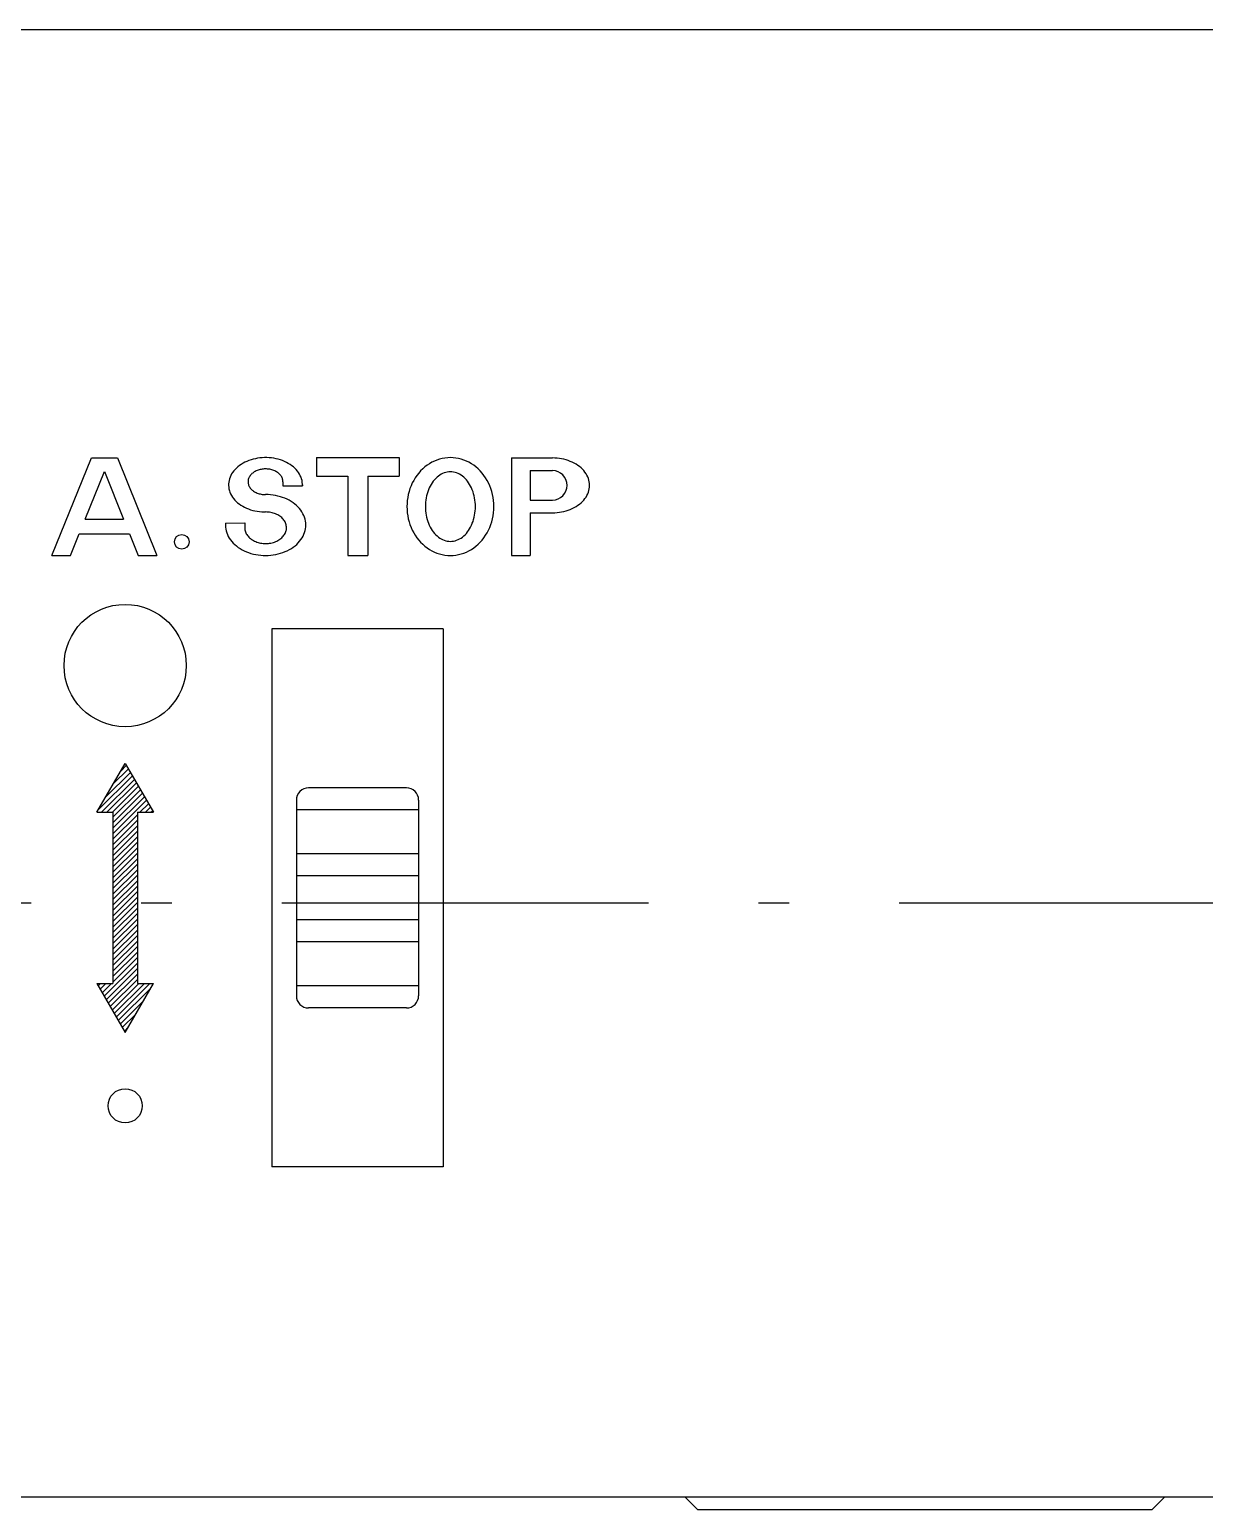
# Model space of a CAD drawing. Header units: millimetres. Extents: x -101 to 1189, y 101 to 982.
# Drawn here: x 986.1 to 1034.1, y 292.1 to 352.6 of the extents above; entities that cross this region are included whole.
import ezdxf

# ---------------------------------------------------------------- set-up
doc = ezdxf.new("R2010")
doc.units = ezdxf.units.MM
doc.linetypes.add('DASHDOT', pattern=[50.5, 30, -9, 2.5, -9])
doc.layers.add('1', color=7, linetype='Continuous')
doc.layers.add('3', color=214, linetype='Continuous')

msp = doc.modelspace()

# ---------------------------------------------------------------- linework, layer by layer
at = {"layer": '1', "color": 7, "linetype": 'Continuous'}
for p, q in [((790.724, 352.591), (1077.373, 352.591)), ((986.991, 331.091), (988.608, 335.09)), ((988.608, 335.09), (989.676, 335.09)), ((989.676, 335.09), (991.293, 331.091)), ((994.485, 334.608), (994.434, 334.549)), ((994.541, 334.664), (994.485, 334.608)), ((994.602, 334.718), (994.541, 334.664)), ((994.667, 334.768), (994.602, 334.718)), ((994.737, 334.816), (994.667, 334.768)), ((994.81, 334.86), (994.737, 334.816)), ((994.888, 334.901), (994.81, 334.86)), ((994.968, 334.938), (994.888, 334.901)), ((995.051, 334.972), (994.968, 334.938)), ((995.138, 335.001), (995.051, 334.972)), ((995.226, 335.027), (995.138, 335.001)), ((995.317, 335.048), (995.226, 335.027)), ((995.409, 335.065), (995.317, 335.048)), ((995.424, 334.579), (995.384, 334.563)), ((995.502, 335.078), (995.409, 335.065)), ((995.465, 334.592), (995.424, 334.579)), ((995.507, 334.603), (995.465, 334.592)), ((995.596, 335.087), (995.502, 335.078)), ((995.55, 334.613), (995.507, 334.603)), ((995.594, 334.62), (995.55, 334.613)), ((995.638, 334.625), (995.594, 334.62)), ((995.691, 335.091), (995.596, 335.087)), ((995.682, 334.628), (995.638, 334.625)), ((995.727, 334.63), (995.682, 334.628)), ((995.786, 335.091), (995.691, 335.091)), ((995.772, 334.629), (995.727, 334.63)), ((995.817, 334.626), (995.772, 334.629)), ((995.881, 335.086), (995.786, 335.091)), ((995.861, 334.621), (995.817, 334.626)), ((995.905, 334.614), (995.861, 334.621)), ((995.975, 335.077), (995.881, 335.086)), ((995.948, 334.605), (995.905, 334.614)), ((995.99, 334.594), (995.948, 334.605)), ((996.068, 335.064), (995.975, 335.077)), ((996.031, 334.581), (995.99, 334.594)), ((996.071, 334.566), (996.031, 334.581)), ((996.16, 335.046), (996.068, 335.064)), ((996.11, 334.549), (996.071, 334.566)), ((996.25, 335.024), (996.16, 335.046)), ((996.338, 334.998), (996.25, 335.024)), ((996.423, 334.969), (996.338, 334.998)), ((996.506, 334.935), (996.423, 334.969)), ((996.586, 334.897), (996.506, 334.935)), ((996.663, 334.856), (996.586, 334.897)), ((996.736, 334.811), (996.663, 334.856)), ((996.804, 334.763), (996.736, 334.811)), ((996.869, 334.712), (996.804, 334.763)), ((996.929, 334.658), (996.869, 334.712)), ((996.984, 334.602), (996.929, 334.658)), ((997.035, 334.543), (996.984, 334.602)), ((997.815, 335.091), (1001.193, 335.091)), ((997.815, 335.091), (997.815, 334.328)), ((1001.193, 335.091), (1001.193, 334.328)), ((1002.158, 334.632), (1002.074, 334.549)), ((1002.246, 334.709), (1002.158, 334.632)), ((1002.339, 334.78), (1002.246, 334.709)), ((1002.435, 334.844), (1002.339, 334.78)), ((1002.534, 334.901), (1002.435, 334.844)), ((1002.637, 334.951), (1002.534, 334.901)), ((1002.742, 334.993), (1002.637, 334.951)), ((1002.849, 335.028), (1002.742, 334.993)), ((1002.958, 335.056), (1002.849, 335.028)), ((1003.069, 335.076), (1002.958, 335.056)), ((1003.18, 335.087), (1003.069, 335.076)), ((1003.291, 335.091), (1003.18, 335.087)), ((1003.403, 335.087), (1003.291, 335.091)), ((1003.514, 335.076), (1003.403, 335.087)), ((1003.624, 335.056), (1003.514, 335.076)), ((1003.733, 335.028), (1003.624, 335.056)), ((1003.841, 334.993), (1003.733, 335.028)), ((1003.946, 334.951), (1003.841, 334.993)), ((1004.048, 334.901), (1003.946, 334.951)), ((1004.148, 334.844), (1004.048, 334.901)), ((1004.244, 334.78), (1004.148, 334.844)), ((1004.336, 334.709), (1004.244, 334.78)), ((1004.425, 334.632), (1004.336, 334.709)), ((1004.508, 334.549), (1004.425, 334.632)), ((1005.791, 335.078), (1007.465, 335.078)), ((1005.791, 335.078), (1005.791, 331.091)), ((1007.463, 335.078), (1007.461, 335.078)), ((1007.558, 335.076), (1007.463, 335.078)), ((1007.653, 335.07), (1007.558, 335.076)), ((1007.748, 335.059), (1007.653, 335.07)), ((1007.841, 335.043), (1007.748, 335.059)), ((1007.933, 335.024), (1007.841, 335.043)), ((1008.023, 335), (1007.933, 335.024)), ((1008.11, 334.972), (1008.023, 335)), ((1008.195, 334.94), (1008.11, 334.972)), ((1008.277, 334.904), (1008.195, 334.94)), ((1008.356, 334.865), (1008.277, 334.904)), ((1008.432, 334.821), (1008.356, 334.865)), ((1008.503, 334.775), (1008.432, 334.821)), ((1008.571, 334.725), (1008.503, 334.775)), ((1008.634, 334.672), (1008.571, 334.725)), ((1008.693, 334.617), (1008.634, 334.672)), ((1008.746, 334.559), (1008.693, 334.617)), ((988.357, 332.578), (989.142, 334.52)), ((989.142, 334.52), (989.928, 332.578)), ((994.22, 334.019), (994.219, 333.949)), ((994.226, 334.088), (994.22, 334.019)), ((994.239, 334.158), (994.226, 334.088)), ((994.257, 334.226), (994.239, 334.158)), ((994.281, 334.294), (994.257, 334.226)), ((994.311, 334.36), (994.281, 334.294)), ((994.346, 334.425), (994.311, 334.36)), ((994.387, 334.488), (994.346, 334.425)), ((994.434, 334.549), (994.387, 334.488)), ((995.017, 334.135), (995.016, 334.102)), ((995.016, 334.102), (995.017, 334.069)), ((995.021, 334.168), (995.017, 334.135)), ((995.017, 334.069), (995.021, 334.036)), ((995.028, 334.201), (995.021, 334.168)), ((995.021, 334.036), (995.029, 334.004)), ((995.038, 334.233), (995.028, 334.201)), ((995.029, 334.004), (995.039, 333.972)), ((995.05, 334.264), (995.038, 334.233)), ((995.039, 333.972), (995.051, 333.94)), ((995.065, 334.296), (995.05, 334.264)), ((995.083, 334.326), (995.065, 334.296)), ((995.103, 334.355), (995.083, 334.326)), ((995.126, 334.384), (995.103, 334.355)), ((995.151, 334.411), (995.126, 334.384)), ((995.178, 334.437), (995.151, 334.411)), ((995.208, 334.462), (995.178, 334.437)), ((995.239, 334.486), (995.208, 334.462)), ((995.273, 334.508), (995.239, 334.486)), ((995.308, 334.528), (995.273, 334.508)), ((995.345, 334.547), (995.308, 334.528)), ((995.384, 334.563), (995.345, 334.547)), ((996.147, 334.531), (996.11, 334.549)), ((996.183, 334.511), (996.147, 334.531)), ((996.216, 334.489), (996.183, 334.511)), ((996.248, 334.466), (996.216, 334.489)), ((996.278, 334.442), (996.248, 334.466)), ((996.305, 334.416), (996.278, 334.442)), ((996.331, 334.388), (996.305, 334.416)), ((996.354, 334.36), (996.331, 334.388)), ((996.374, 334.331), (996.354, 334.36)), ((996.392, 334.301), (996.374, 334.331)), ((996.407, 334.27), (996.392, 334.301)), ((996.42, 334.238), (996.407, 334.27)), ((996.43, 334.206), (996.42, 334.238)), ((996.437, 334.173), (996.43, 334.206)), ((996.441, 334.141), (996.437, 334.173)), ((996.443, 334.108), (996.441, 334.141)), ((996.443, 334.108), (996.444, 333.938)), ((997.08, 334.481), (997.035, 334.543)), ((997.12, 334.418), (997.08, 334.481)), ((997.154, 334.353), (997.12, 334.418)), ((997.183, 334.287), (997.154, 334.353)), ((997.206, 334.219), (997.183, 334.287)), ((997.224, 334.15), (997.206, 334.219)), ((997.235, 334.081), (997.224, 334.15)), ((997.24, 334.011), (997.235, 334.081)), ((997.24, 333.942), (997.24, 334.011)), ((997.241, 333.986), (997.241, 333.942)), ((997.815, 334.328), (999.091, 334.328)), ((999.091, 334.328), (999.091, 331.091)), ((999.917, 334.328), (999.917, 331.091)), ((999.917, 334.328), (1001.193, 334.328)), ((1001.733, 334.055), (1001.683, 333.943)), ((1001.79, 334.163), (1001.733, 334.055)), ((1001.853, 334.267), (1001.79, 334.163)), ((1001.922, 334.366), (1001.853, 334.267)), ((1001.995, 334.46), (1001.922, 334.366)), ((1002.074, 334.549), (1001.995, 334.46)), ((1002.504, 333.998), (1002.464, 333.927)), ((1002.546, 334.065), (1002.504, 333.998)), ((1002.592, 334.128), (1002.546, 334.065)), ((1002.64, 334.187), (1002.592, 334.128)), ((1002.69, 334.242), (1002.64, 334.187)), ((1002.744, 334.292), (1002.69, 334.242)), ((1002.799, 334.338), (1002.744, 334.292)), ((1002.856, 334.378), (1002.799, 334.338)), ((1002.915, 334.414), (1002.856, 334.378)), ((1002.975, 334.444), (1002.915, 334.414)), ((1003.037, 334.469), (1002.975, 334.444)), ((1003.1, 334.488), (1003.037, 334.469)), ((1003.163, 334.502), (1003.1, 334.488)), ((1003.227, 334.511), (1003.163, 334.502)), ((1003.291, 334.514), (1003.227, 334.511)), ((1003.356, 334.511), (1003.291, 334.514)), ((1003.419, 334.502), (1003.356, 334.511)), ((1003.483, 334.488), (1003.419, 334.502)), ((1003.546, 334.469), (1003.483, 334.488)), ((1003.607, 334.444), (1003.546, 334.469)), ((1003.668, 334.414), (1003.607, 334.444)), ((1003.727, 334.378), (1003.668, 334.414)), ((1003.784, 334.338), (1003.727, 334.378)), ((1003.839, 334.292), (1003.784, 334.338)), ((1003.892, 334.242), (1003.839, 334.292)), ((1003.943, 334.187), (1003.892, 334.242)), ((1003.991, 334.128), (1003.943, 334.187)), ((1004.037, 334.065), (1003.991, 334.128)), ((1004.079, 333.998), (1004.037, 334.065)), ((1004.118, 333.927), (1004.079, 333.998)), ((1004.587, 334.46), (1004.508, 334.549)), ((1004.661, 334.366), (1004.587, 334.46)), ((1004.73, 334.267), (1004.661, 334.366)), ((1004.792, 334.163), (1004.73, 334.267)), ((1004.849, 334.055), (1004.792, 334.163)), ((1004.9, 333.943), (1004.849, 334.055)), ((1006.559, 334.56), (1006.559, 333.357)), ((1006.559, 334.56), (1007.466, 334.56)), ((1008.795, 334.498), (1008.746, 334.559)), ((1008.838, 334.435), (1008.795, 334.498)), ((1008.876, 334.371), (1008.838, 334.435)), ((1008.909, 334.305), (1008.876, 334.371)), ((1008.935, 334.237), (1008.909, 334.305)), ((1008.956, 334.168), (1008.935, 334.237)), ((1008.971, 334.099), (1008.956, 334.168)), ((1008.98, 334.029), (1008.971, 334.099)), ((1008.983, 333.958), (1008.98, 334.029)), ((994.219, 333.949), (994.225, 333.879)), ((994.225, 333.879), (994.236, 333.81)), ((994.236, 333.81), (994.253, 333.741)), ((994.253, 333.741), (994.276, 333.674)), ((994.276, 333.674), (994.305, 333.607)), ((994.305, 333.607), (994.339, 333.542)), ((994.339, 333.542), (994.379, 333.479)), ((994.379, 333.479), (994.425, 333.418)), ((994.425, 333.418), (994.475, 333.359)), ((994.475, 333.359), (994.53, 333.302)), ((995.051, 333.94), (995.066, 333.909)), ((995.066, 333.909), (995.084, 333.879)), ((995.084, 333.879), (995.105, 333.85)), ((995.105, 333.85), (995.128, 333.821)), ((995.128, 333.821), (995.153, 333.794)), ((995.153, 333.794), (995.181, 333.768)), ((995.181, 333.768), (995.21, 333.744)), ((995.21, 333.744), (995.242, 333.721)), ((995.242, 333.721), (995.276, 333.699)), ((995.276, 333.699), (995.311, 333.679)), ((995.311, 333.679), (995.349, 333.66)), ((995.349, 333.66), (995.387, 333.644)), ((995.387, 333.644), (995.427, 333.629)), ((995.427, 333.629), (995.468, 333.616)), ((995.468, 333.616), (995.511, 333.605)), ((995.511, 333.605), (995.554, 333.596)), ((995.554, 333.596), (995.598, 333.589)), ((995.598, 333.589), (995.642, 333.584)), ((995.642, 333.584), (995.686, 333.581)), ((995.686, 333.581), (995.731, 333.58)), ((995.835, 333.578), (995.731, 333.58)), ((995.937, 333.571), (995.835, 333.578)), ((996.04, 333.559), (995.937, 333.571)), ((996.14, 333.543), (996.04, 333.559)), ((996.24, 333.521), (996.14, 333.543)), ((996.337, 333.495), (996.24, 333.521)), ((996.432, 333.464), (996.337, 333.495)), ((996.524, 333.429), (996.432, 333.464)), ((996.441, 333.938), (997.24, 333.942)), ((996.613, 333.39), (996.524, 333.429)), ((996.699, 333.346), (996.613, 333.39)), ((1001.545, 333.466), (1001.528, 333.342)), ((1001.569, 333.589), (1001.545, 333.466)), ((1001.601, 333.709), (1001.569, 333.589)), ((1001.638, 333.828), (1001.601, 333.709)), ((1001.683, 333.943), (1001.638, 333.828)), ((1002.287, 333.358), (1002.277, 333.27)), ((1002.301, 333.445), (1002.287, 333.358)), ((1002.319, 333.531), (1002.301, 333.445)), ((1002.341, 333.615), (1002.319, 333.531)), ((1002.366, 333.697), (1002.341, 333.615)), ((1002.396, 333.776), (1002.366, 333.697)), ((1002.428, 333.853), (1002.396, 333.776)), ((1002.464, 333.927), (1002.428, 333.853)), ((1004.154, 333.853), (1004.118, 333.927)), ((1004.187, 333.776), (1004.154, 333.853)), ((1004.216, 333.697), (1004.187, 333.776)), ((1004.242, 333.615), (1004.216, 333.697)), ((1004.264, 333.531), (1004.242, 333.615)), ((1004.281, 333.445), (1004.264, 333.531)), ((1004.295, 333.358), (1004.281, 333.445)), ((1004.306, 333.27), (1004.295, 333.358)), ((1004.944, 333.828), (1004.9, 333.943)), ((1004.982, 333.709), (1004.944, 333.828)), ((1005.013, 333.589), (1004.982, 333.709)), ((1005.038, 333.466), (1005.013, 333.589)), ((1005.055, 333.342), (1005.038, 333.466)), ((1006.559, 333.357), (1007.463, 333.357)), ((1008.693, 333.3), (1008.746, 333.358)), ((1008.746, 333.358), (1008.795, 333.419)), ((1008.795, 333.419), (1008.838, 333.482)), ((1008.838, 333.482), (1008.876, 333.546)), ((1008.876, 333.546), (1008.909, 333.612)), ((1008.909, 333.612), (1008.935, 333.68)), ((1008.935, 333.68), (1008.956, 333.749)), ((1008.956, 333.749), (1008.971, 333.818)), ((1008.971, 333.818), (1008.98, 333.888)), ((1008.98, 333.888), (1008.983, 333.958)), ((994.53, 333.302), (994.591, 333.248)), ((994.591, 333.248), (994.655, 333.197)), ((994.655, 333.197), (994.724, 333.149)), ((994.724, 333.149), (994.797, 333.104)), ((994.797, 333.104), (994.873, 333.063)), ((994.873, 333.063), (994.953, 333.026)), ((994.953, 333.026), (995.036, 332.992)), ((995.036, 332.992), (995.122, 332.962)), ((995.122, 332.962), (995.21, 332.936)), ((995.21, 332.936), (995.3, 332.914)), ((995.3, 332.914), (995.392, 332.897)), ((995.392, 332.897), (995.485, 332.883)), ((995.485, 332.883), (995.579, 332.874)), ((995.579, 332.874), (995.674, 332.87)), ((995.674, 332.87), (995.734, 332.869)), ((995.788, 332.868), (995.734, 332.869)), ((995.841, 332.864), (995.788, 332.868)), ((995.894, 332.858), (995.841, 332.864)), ((995.946, 332.85), (995.894, 332.858)), ((995.998, 332.839), (995.946, 332.85)), ((996.048, 332.825), (995.998, 332.839)), ((996.097, 332.809), (996.048, 332.825)), ((996.145, 332.791), (996.097, 332.809)), ((996.191, 332.77), (996.145, 332.791)), ((996.236, 332.748), (996.191, 332.77)), ((996.781, 333.299), (996.699, 333.346)), ((996.858, 333.247), (996.781, 333.299)), ((996.932, 333.192), (996.858, 333.247)), ((997, 333.134), (996.932, 333.192)), ((997.064, 333.072), (997, 333.134)), ((997.122, 333.008), (997.064, 333.072)), ((997.175, 332.941), (997.122, 333.008)), ((997.222, 332.871), (997.175, 332.941)), ((997.263, 332.8), (997.222, 332.871)), ((997.299, 332.726), (997.263, 332.8)), ((1001.517, 333.217), (1001.514, 333.091)), ((1001.514, 333.091), (1001.517, 332.966)), ((1001.528, 333.342), (1001.517, 333.217)), ((1001.517, 332.966), (1001.528, 332.841)), ((1001.528, 332.841), (1001.545, 332.717)), ((1002.271, 333.181), (1002.269, 333.091)), ((1002.269, 333.091), (1002.271, 333.002)), ((1002.277, 333.27), (1002.271, 333.181)), ((1002.271, 333.002), (1002.277, 332.913)), ((1002.277, 332.913), (1002.287, 332.825)), ((1002.287, 332.825), (1002.301, 332.738)), ((1004.281, 332.738), (1004.295, 332.825)), ((1004.295, 332.825), (1004.306, 332.913)), ((1004.312, 333.181), (1004.306, 333.27)), ((1004.306, 332.913), (1004.312, 333.002)), ((1004.314, 333.091), (1004.312, 333.181)), ((1004.312, 333.002), (1004.314, 333.091)), ((1005.038, 332.717), (1005.055, 332.841)), ((1005.066, 333.217), (1005.055, 333.342)), ((1005.055, 332.841), (1005.066, 332.966)), ((1005.069, 333.091), (1005.066, 333.217)), ((1005.066, 332.966), (1005.069, 333.091)), ((1006.559, 332.838), (1006.559, 331.091)), ((1006.559, 332.838), (1007.463, 332.838)), ((1007.463, 332.838), (1007.558, 332.841)), ((1007.558, 332.841), (1007.653, 332.847)), ((1007.653, 332.847), (1007.748, 332.858)), ((1007.748, 332.858), (1007.841, 332.874)), ((1007.841, 332.874), (1007.933, 332.893)), ((1007.933, 332.893), (1008.023, 332.917)), ((1008.023, 332.917), (1008.11, 332.945)), ((1008.11, 332.945), (1008.195, 332.977)), ((1008.195, 332.977), (1008.277, 333.013)), ((1008.277, 333.013), (1008.356, 333.052)), ((1008.356, 333.052), (1008.432, 333.096)), ((1008.432, 333.096), (1008.503, 333.142)), ((1008.503, 333.142), (1008.571, 333.192)), ((1008.571, 333.192), (1008.634, 333.245)), ((1008.634, 333.245), (1008.693, 333.3)), ((988.357, 332.578), (989.928, 332.578)), ((994.091, 332.418), (994.883, 332.421)), ((994.091, 332.418), (994.092, 332.329)), ((994.092, 332.329), (994.095, 332.251)), ((994.095, 332.251), (994.105, 332.173)), ((994.105, 332.173), (994.122, 332.096)), ((994.883, 332.421), (994.884, 332.221)), ((994.884, 332.221), (994.886, 332.18)), ((994.886, 332.18), (994.891, 332.14)), ((996.278, 332.723), (996.236, 332.748)), ((996.318, 332.696), (996.278, 332.723)), ((996.356, 332.668), (996.318, 332.696)), ((996.392, 332.638), (996.356, 332.668)), ((996.425, 332.606), (996.392, 332.638)), ((996.455, 332.572), (996.425, 332.606)), ((996.482, 332.538), (996.455, 332.572)), ((996.507, 332.502), (996.482, 332.538)), ((996.528, 332.464), (996.507, 332.502)), ((996.547, 332.426), (996.528, 332.464)), ((996.562, 332.388), (996.547, 332.426)), ((996.574, 332.348), (996.562, 332.388)), ((996.582, 332.308), (996.574, 332.348)), ((996.574, 332.106), (996.583, 332.146)), ((996.587, 332.268), (996.582, 332.308)), ((996.583, 332.146), (996.588, 332.187)), ((996.589, 332.227), (996.587, 332.268)), ((996.588, 332.187), (996.589, 332.227)), ((997.328, 332.651), (997.299, 332.726)), ((997.351, 332.575), (997.328, 332.651)), ((997.367, 332.498), (997.351, 332.575)), ((997.352, 332.109), (997.368, 332.186)), ((997.377, 332.42), (997.367, 332.498)), ((997.368, 332.186), (997.378, 332.264)), ((997.381, 332.342), (997.377, 332.42)), ((997.378, 332.264), (997.381, 332.342)), ((1001.545, 332.717), (1001.569, 332.594)), ((1001.569, 332.594), (1001.601, 332.473)), ((1001.601, 332.473), (1001.638, 332.355)), ((1001.638, 332.355), (1001.683, 332.24)), ((1001.683, 332.24), (1001.733, 332.128)), ((1002.301, 332.738), (1002.319, 332.652)), ((1002.319, 332.652), (1002.341, 332.568)), ((1002.341, 332.568), (1002.366, 332.486)), ((1002.366, 332.486), (1002.396, 332.406)), ((1002.396, 332.406), (1002.428, 332.329)), ((1002.428, 332.329), (1002.464, 332.255)), ((1002.464, 332.255), (1002.504, 332.185)), ((1002.504, 332.185), (1002.546, 332.118)), ((1004.037, 332.118), (1004.079, 332.185)), ((1004.079, 332.185), (1004.118, 332.255)), ((1004.118, 332.255), (1004.154, 332.329)), ((1004.154, 332.329), (1004.187, 332.406)), ((1004.187, 332.406), (1004.216, 332.486)), ((1004.216, 332.486), (1004.242, 332.568)), ((1004.242, 332.568), (1004.264, 332.652)), ((1004.264, 332.652), (1004.281, 332.738)), ((1004.849, 332.128), (1004.9, 332.24)), ((1004.9, 332.24), (1004.944, 332.355)), ((1004.944, 332.355), (1004.982, 332.473)), ((1004.982, 332.473), (1005.013, 332.594)), ((1005.013, 332.594), (1005.038, 332.717)), ((987.756, 331.091), (988.114, 331.978)), ((988.114, 331.978), (990.17, 331.978)), ((990.17, 331.978), (990.529, 331.091)), ((994.122, 332.096), (994.145, 332.02)), ((994.145, 332.02), (994.174, 331.945)), ((994.174, 331.945), (994.209, 331.872)), ((994.209, 331.872), (994.25, 331.8)), ((994.25, 331.8), (994.297, 331.731)), ((994.297, 331.731), (994.35, 331.664)), ((994.35, 331.664), (994.409, 331.599)), ((994.409, 331.599), (994.472, 331.538)), ((994.891, 332.14), (994.9, 332.1)), ((994.9, 332.1), (994.911, 332.06)), ((994.911, 332.06), (994.926, 332.021)), ((994.926, 332.021), (994.945, 331.983)), ((994.945, 331.983), (994.966, 331.946)), ((994.966, 331.946), (994.991, 331.91)), ((994.991, 331.91), (995.018, 331.875)), ((995.018, 331.875), (995.048, 331.842)), ((995.048, 331.842), (995.081, 331.81)), ((995.081, 331.81), (995.117, 331.78)), ((995.117, 331.78), (995.155, 331.751)), ((995.155, 331.751), (995.195, 331.725)), ((995.195, 331.725), (995.237, 331.7)), ((995.237, 331.7), (995.282, 331.677)), ((995.282, 331.677), (995.328, 331.657)), ((995.328, 331.657), (995.376, 331.639)), ((995.376, 331.639), (995.425, 331.623)), ((995.425, 331.623), (995.475, 331.609)), ((995.475, 331.609), (995.527, 331.598)), ((995.527, 331.598), (995.579, 331.59)), ((995.579, 331.59), (995.632, 331.583)), ((995.632, 331.583), (995.686, 331.58)), ((995.686, 331.58), (995.739, 331.579)), ((995.739, 331.579), (995.793, 331.58)), ((995.793, 331.58), (995.846, 331.584)), ((995.846, 331.584), (995.899, 331.591)), ((995.899, 331.591), (995.951, 331.6)), ((995.951, 331.6), (996.002, 331.611)), ((996.002, 331.611), (996.053, 331.625)), ((996.053, 331.625), (996.102, 331.642)), ((996.102, 331.642), (996.149, 331.66)), ((996.149, 331.66), (996.195, 331.681)), ((996.195, 331.681), (996.24, 331.704)), ((996.24, 331.704), (996.282, 331.729)), ((996.282, 331.729), (996.322, 331.756)), ((996.322, 331.756), (996.36, 331.785)), ((996.36, 331.785), (996.395, 331.815)), ((996.395, 331.815), (996.428, 331.847)), ((996.428, 331.847), (996.458, 331.881)), ((996.458, 331.881), (996.485, 331.916)), ((996.485, 331.916), (996.509, 331.952)), ((996.509, 331.952), (996.53, 331.989)), ((996.53, 331.989), (996.548, 332.028)), ((996.548, 332.028), (996.563, 332.067)), ((996.563, 332.067), (996.574, 332.106)), ((996.938, 331.489), (997.006, 331.547)), ((997.006, 331.547), (997.069, 331.609)), ((997.069, 331.609), (997.127, 331.674)), ((997.127, 331.674), (997.179, 331.742)), ((997.179, 331.742), (997.226, 331.812)), ((997.226, 331.812), (997.267, 331.884)), ((997.267, 331.884), (997.302, 331.957)), ((997.302, 331.957), (997.33, 332.032)), ((997.33, 332.032), (997.352, 332.109)), ((1001.733, 332.128), (1001.79, 332.02)), ((1001.79, 332.02), (1001.853, 331.916)), ((1001.853, 331.916), (1001.922, 331.816)), ((1001.922, 331.816), (1001.995, 331.722)), ((1001.995, 331.722), (1002.074, 331.633)), ((1002.074, 331.633), (1002.158, 331.55)), ((1002.158, 331.55), (1002.246, 331.473)), ((1002.546, 332.118), (1002.592, 332.055)), ((1002.592, 332.055), (1002.64, 331.995)), ((1002.64, 331.995), (1002.69, 331.941)), ((1002.69, 331.941), (1002.744, 331.89)), ((1002.744, 331.89), (1002.799, 331.845)), ((1002.799, 331.845), (1002.856, 331.804)), ((1002.856, 331.804), (1002.915, 331.769)), ((1002.915, 331.769), (1002.975, 331.739)), ((1002.975, 331.739), (1003.037, 331.714)), ((1003.037, 331.714), (1003.1, 331.694)), ((1003.1, 331.694), (1003.163, 331.68)), ((1003.163, 331.68), (1003.227, 331.672)), ((1003.227, 331.672), (1003.291, 331.669)), ((1003.291, 331.669), (1003.356, 331.672)), ((1003.356, 331.672), (1003.419, 331.68)), ((1003.419, 331.68), (1003.483, 331.694)), ((1003.483, 331.694), (1003.546, 331.714)), ((1003.546, 331.714), (1003.607, 331.739)), ((1003.607, 331.739), (1003.668, 331.769)), ((1003.668, 331.769), (1003.727, 331.804)), ((1003.727, 331.804), (1003.784, 331.845)), ((1003.784, 331.845), (1003.839, 331.89)), ((1003.839, 331.89), (1003.892, 331.941)), ((1003.892, 331.941), (1003.943, 331.995)), ((1003.943, 331.995), (1003.991, 332.055)), ((1003.991, 332.055), (1004.037, 332.118)), ((1004.336, 331.473), (1004.425, 331.55)), ((1004.425, 331.55), (1004.508, 331.633)), ((1004.508, 331.633), (1004.587, 331.722)), ((1004.587, 331.722), (1004.661, 331.816)), ((1004.661, 331.816), (1004.73, 331.916)), ((1004.73, 331.916), (1004.792, 332.02)), ((1004.792, 332.02), (1004.849, 332.128)), ((986.991, 331.091), (987.756, 331.091)), ((990.529, 331.091), (991.293, 331.091)), ((994.472, 331.538), (994.541, 331.479)), ((994.541, 331.479), (994.614, 331.424)), ((994.614, 331.424), (994.692, 331.373)), ((994.692, 331.373), (994.773, 331.325)), ((994.773, 331.325), (994.859, 331.282)), ((994.859, 331.282), (994.948, 331.242)), ((994.948, 331.242), (995.04, 331.207)), ((995.04, 331.207), (995.135, 331.176)), ((995.135, 331.176), (995.233, 331.15)), ((995.233, 331.15), (995.332, 331.129)), ((995.332, 331.129), (995.433, 331.112)), ((995.433, 331.112), (995.535, 331.1)), ((995.535, 331.1), (995.638, 331.093)), ((995.638, 331.093), (995.741, 331.091)), ((995.741, 331.091), (995.844, 331.094)), ((995.844, 331.094), (995.947, 331.102)), ((995.947, 331.102), (996.049, 331.115)), ((996.049, 331.115), (996.15, 331.132)), ((996.15, 331.132), (996.249, 331.154)), ((996.249, 331.154), (996.346, 331.181)), ((996.346, 331.181), (996.441, 331.212)), ((996.441, 331.212), (996.533, 331.248)), ((996.533, 331.248), (996.621, 331.288)), ((996.621, 331.288), (996.707, 331.333)), ((996.707, 331.333), (996.788, 331.381)), ((996.788, 331.381), (996.865, 331.433)), ((996.865, 331.433), (996.938, 331.489)), ((999.091, 331.091), (999.917, 331.091)), ((1002.246, 331.473), (1002.339, 331.403)), ((1002.339, 331.403), (1002.435, 331.339)), ((1002.435, 331.339), (1002.534, 331.282)), ((1002.534, 331.282), (1002.637, 331.232)), ((1002.637, 331.232), (1002.742, 331.189)), ((1002.742, 331.189), (1002.849, 331.154)), ((1002.849, 331.154), (1002.958, 331.127)), ((1002.958, 331.127), (1003.069, 331.107)), ((1003.069, 331.107), (1003.18, 331.095)), ((1003.18, 331.095), (1003.291, 331.091)), ((1003.291, 331.091), (1003.403, 331.095)), ((1003.403, 331.095), (1003.514, 331.107)), ((1003.514, 331.107), (1003.624, 331.127)), ((1003.624, 331.127), (1003.733, 331.154)), ((1003.733, 331.154), (1003.841, 331.189)), ((1003.841, 331.189), (1003.946, 331.232)), ((1003.946, 331.232), (1004.048, 331.282)), ((1004.048, 331.282), (1004.148, 331.339)), ((1004.148, 331.339), (1004.244, 331.403)), ((1004.244, 331.403), (1004.336, 331.473)), ((1005.791, 331.091), (1006.559, 331.091)), ((1002.991, 328.091), (995.991, 328.091)), ((995.991, 328.091), (995.991, 306.091)), ((1002.991, 328.091), (1002.991, 306.091)), ((988.837, 320.591), (989.991, 322.591)), ((989.812, 322.28), (990.039, 322.508)), ((989.991, 322.591), (991.146, 320.591)), ((988.892, 320.686), (990.286, 322.081)), ((989.021, 320.591), (990.368, 321.939)), ((989.198, 321.218), (990.204, 322.223)), ((989.505, 321.749), (990.122, 322.366)), ((989.245, 320.591), (990.45, 321.796)), ((989.47, 320.591), (990.533, 321.654)), ((989.491, 320.388), (990.615, 321.512)), ((989.491, 320.164), (990.697, 321.369)), ((1001.491, 321.591), (997.491, 321.591)), ((989.491, 319.939), (990.779, 321.227)), ((989.491, 319.715), (990.861, 321.085)), ((990.593, 320.591), (990.943, 320.942)), ((990.817, 320.591), (991.026, 320.8)), ((991.042, 320.591), (991.108, 320.658)), ((996.991, 321.091), (996.991, 313.091)), ((1001.991, 320.691), (996.991, 320.691)), ((1001.991, 321.091), (1001.991, 313.091)), ((988.837, 320.591), (989.491, 320.591)), ((989.491, 320.591), (989.491, 313.591)), ((989.491, 319.49), (990.491, 320.49)), ((989.491, 319.266), (990.491, 320.266)), ((990.491, 320.591), (991.146, 320.591)), ((990.491, 320.591), (990.491, 313.591)), ((989.491, 319.041), (990.491, 320.041)), ((989.491, 318.817), (990.491, 319.817)), ((989.491, 318.592), (990.491, 319.592)), ((989.491, 318.368), (990.491, 319.368)), ((989.491, 318.143), (990.491, 319.143)), ((989.491, 317.919), (990.491, 318.919)), ((1001.991, 318.891), (996.991, 318.891)), ((989.491, 317.694), (990.491, 318.694)), ((989.491, 317.47), (990.491, 318.47)), ((989.491, 317.245), (990.491, 318.245)), ((989.491, 317.021), (990.491, 318.021)), ((989.491, 316.796), (990.491, 317.796)), ((1001.991, 317.991), (996.991, 317.991)), ((989.491, 316.572), (990.491, 317.572)), ((989.491, 316.347), (990.491, 317.347)), ((989.491, 316.123), (990.491, 317.123)), ((989.491, 315.898), (990.491, 316.898)), ((989.491, 315.674), (990.491, 316.674)), ((989.491, 315.449), (990.491, 316.449)), ((989.491, 315.224), (990.491, 316.224)), ((989.491, 315), (990.491, 316)), ((1001.991, 316.191), (996.991, 316.191)), ((989.491, 314.775), (990.491, 315.775)), ((989.491, 314.551), (990.491, 315.551)), ((989.491, 314.326), (990.491, 315.326)), ((1001.991, 315.291), (996.991, 315.291)), ((989.491, 314.102), (990.491, 315.102)), ((989.491, 313.877), (990.491, 314.877)), ((989.491, 313.653), (990.491, 314.653)), ((989.136, 313.073), (990.491, 314.428)), ((989.218, 312.931), (990.491, 314.204)), ((988.837, 313.591), (989.991, 311.591)), ((988.837, 313.591), (989.491, 313.591)), ((988.889, 313.5), (988.981, 313.591)), ((988.972, 313.358), (989.205, 313.591)), ((989.054, 313.215), (989.43, 313.591)), ((989.3, 312.788), (990.491, 313.979)), ((989.382, 312.646), (990.491, 313.755)), ((989.465, 312.504), (990.552, 313.591)), ((989.547, 312.361), (990.777, 313.591)), ((989.629, 312.219), (991.001, 313.591)), ((989.711, 312.077), (991.037, 313.403)), ((989.991, 311.591), (991.146, 313.591)), ((990.491, 313.591), (991.146, 313.591)), ((1001.991, 313.491), (996.991, 313.491)), ((989.793, 311.934), (990.73, 312.872)), ((989.875, 311.792), (990.424, 312.34)), ((1001.491, 312.591), (997.491, 312.591)), ((989.958, 311.65), (990.117, 311.809)), ((1002.991, 306.091), (995.991, 306.091)), ((1054.191, 292.591), (787.691, 292.591)), ((1012.891, 292.591), (1013.391, 292.091)), ((1031.991, 292.091), (1032.491, 292.591)), ((1013.391, 292.091), (1031.991, 292.091))]:
    msp.add_line(p, q, dxfattribs=at)
for centre, radius in [((992.307, 331.65), 0.3), ((989.991, 326.591), 2.5), ((989.991, 308.591), 0.7)]:
    msp.add_circle(centre, radius, dxfattribs=at)
for centre, radius, start, end in [((1007.463, 333.958), 0.602, 270, 90), ((997.491, 321.091), 0.5, 89.99998, 180.00002), ((1001.491, 321.091), 0.5, 0, 89.99998), ((997.491, 313.091), 0.5, 180.00002, 270), ((1001.491, 313.091), 0.5, 270.00002, 0)]:
    msp.add_arc(centre, radius, start, end, dxfattribs=at)
at = {"layer": '3', "color": 214, "linetype": 'DASHDOT', "ltscale": 0.5}
msp.add_line((844.897, 316.891), (1189.491, 316.891), dxfattribs=at)

doc.saveas('drawing.dxf')
